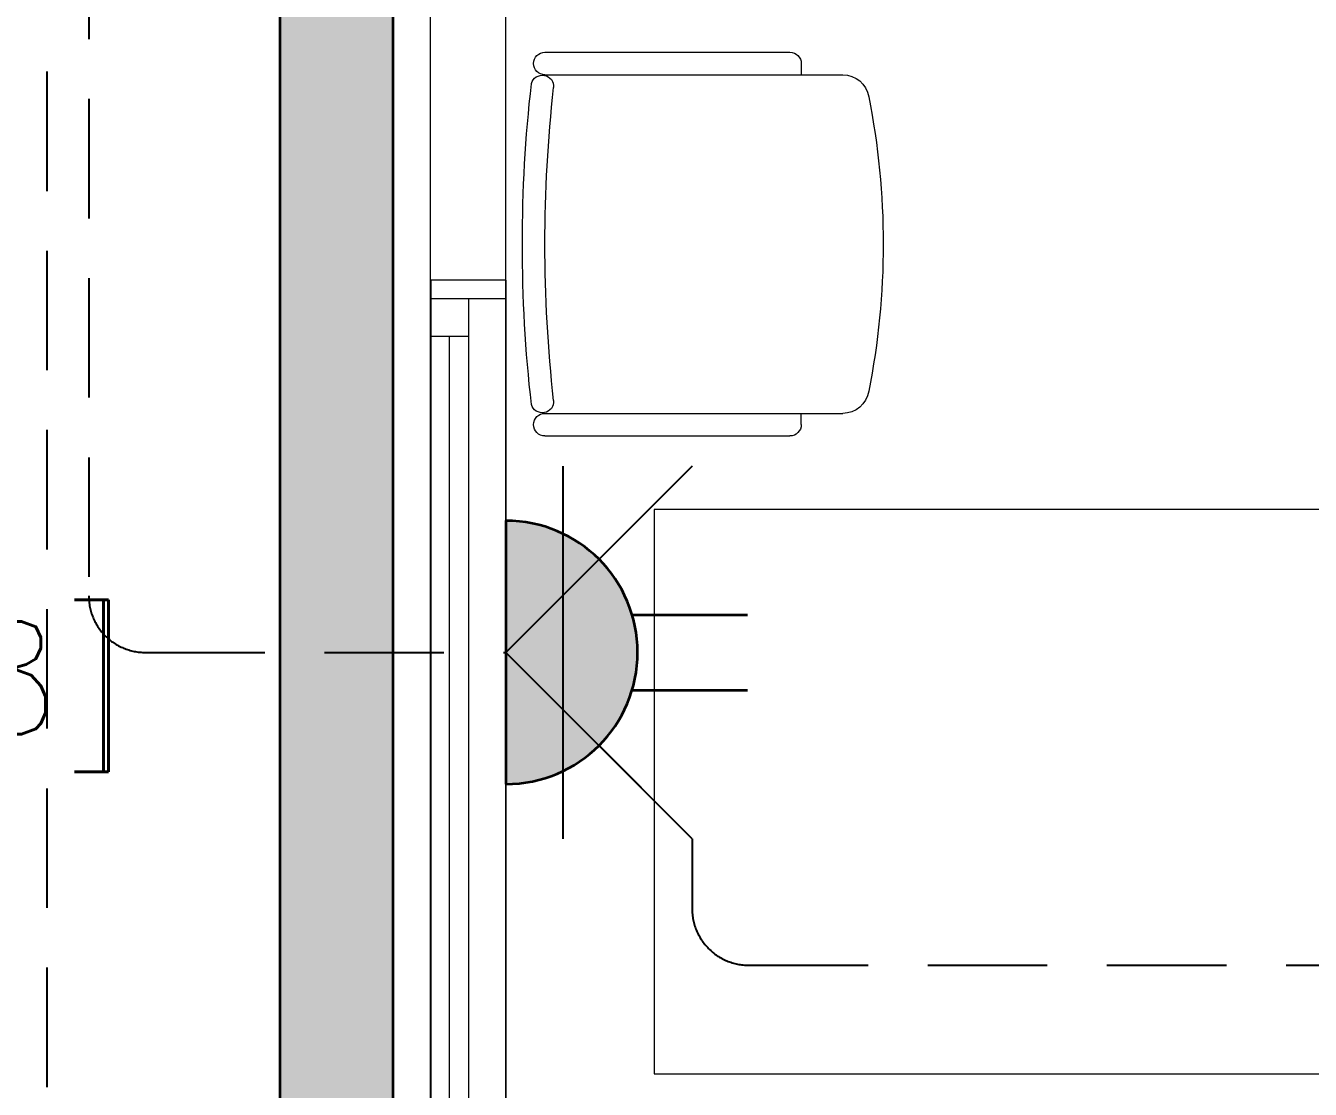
# Model space of a CAD drawing. Header units: inches. Extents: x -12418 to 242017, y -29325 to 19878.
# Drawn here: x 19060 to 20767, y -9228 to -7814 of the extents above; entities that cross this region are included whole.
import ezdxf
from ezdxf.enums import TextEntityAlignment as Align

# ---------------------------------------------------------------- set-up
doc = ezdxf.new("R2010")
doc.units = ezdxf.units.IN
doc.header["$LTSCALE"] = 25
doc.header["$MEASUREMENT"] = 0
doc.linetypes.add('DASHDOT', pattern=[25.4, 12.7, -6.35, 0, -6.35])
doc.linetypes.add('HIDDEN', pattern=[9.525, 6.35, -3.175])
doc.layers.get('0').update_dxf_attribs({"color": 8})
doc.layers.get('Defpoints').update_dxf_attribs({"color": 8})
for name, color, linetype, lineweight in [('00-Ground Floor$0$72_EGR_BASE_TEXT', 252, 'Continuous', 5), ('00-Ground Floor$0$Aluminum', 251, 'Continuous', 5), ('00-Ground Floor$0$LOADING', 253, 'Continuous', 5), ('00-Ground Floor$0$Walls', 251, 'Continuous', 5), ('E-LITE-CLNG-CNDT', 6, 'DASHDOT', 35), ('E-LITE-EXIT-NUMB', 6, 'Continuous', 25), ('E-POWR-FLOR-CNDT', 6, 'HIDDEN', 25), ('E-POWR-WALL @ 100', 4, 'Continuous', 35), ('T-CABL-TRAY', 60, 'Continuous', 35)]:
    doc.layers.add(name, color=color, linetype=linetype, lineweight=lineweight)
doc.styles.add('00-Ground Floor$0$SIMPLEX', font='SIMPLEX.shx', dxfattribs={"height": 150})
doc.styles.add('DC_Simplex', font='SIMPLEX.shx', dxfattribs={"width": 0.7})

# ---------------------------------------------------------------- blocks, each defined once
blk = doc.blocks.new('00-Ground Floor$0$GF21016-P')
at = {"layer": '00-Ground Floor$0$LOADING', "extrusion": (-1.24384e-09, -1.20261e-09, -1)}
for p, q in [((0.0128, 0.0179), (0.0128, 0.4136)), ((0.4628, 0.0179), (0.4628, 0.4136)), ((-0.0172, 0.0179), (-0.0172, 0.3435)), ((-0.0022, 0.3585), (0.0128, 0.3585)), ((0.4778, 0.3585), (0.4628, 0.3585)), ((0.4928, 0.0179), (0.4928, 0.3435)), ((0.4778, 0.0029), (0.4778, 0.0029))]:
    blk.add_line(p, q, dxfattribs=at)
for centre, radius, start, end in [((-0.2378, -0.5362), 1.0036, 78.7568, 101.2432), ((-0.0478, 0.4136), 0.035, 0, 80.6557), ((-0.4278, 0.4136), 0.035, 99.3443, 180), ((0.0022, 0.3435), 0.015, 0, 90), ((-0.4778, 0.3435), 0.015, 90, 180), ((0.0022, 0.0179), 0.015, 270, 0), ((0.0022, 0.0179), 0.015, 180, 270), ((-0.0284, 0.0145), 0.015, 284.3864, 95.5209), ((-0.2378, 1.8928), 1.8749, 263.6341, 276.3659), ((-0.4471, 0.0145), 0.015, 84.4791, 255.6136), ((-0.4778, 0.0179), 0.015, 270, 0), ((-0.4778, 0.0179), 0.015, 180, 270), ((-0.2378, 1.8734), 1.8855, 263.5119, 276.4881)]:
    blk.add_arc(centre, radius, start, end, dxfattribs=at)
blk = doc.blocks.new('00-Ground Floor$0$A$C37be4daf')
at = {"layer": '00-Ground Floor$0$Aluminum'}
for p, q in [((1416, 598.2), (216, 598.2)), ((241, 498.2), (241, 598.2)), ((291, 548.2), (291, 598.2)), ((1341, 548.2), (1341, 598.2)), ((1391, 498.2), (1391, 598.2)), ((291, 573.2), (1341, 573.2)), ((1391, 548.2), (241, 548.2)), ((1416, 498.2), (216, 498.2))]:
    blk.add_line(p, q, dxfattribs=at)
at = {"layer": '00-Ground Floor$0$Walls'}
for p, q in [((216, 498.2), (216, 598.2)), ((1416, 498.2), (1416, 598.2))]:
    blk.add_line(p, q, dxfattribs=at)
blk = doc.blocks.new('00-Ground Floor')
at = {"layer": '00-Ground Floor$0$LOADING', "elevation": 0}
blk.add_lwpolyline([(21394.7, -9207.4), (21394.7, -8457.4), (19894.7, -8457.4), (19894.7, -9207.4)], close=True, dxfattribs=at)
at = {"layer": '00-Ground Floor$0$Walls'}
for p, q in [((19597.7, -10157.4, 0), (19597.7, -7537.4, 0)), ((19697.7, -9957.4, 0), (19697.7, -7547.4, 0))]:
    blk.add_line(p, q, dxfattribs=at)
at = {"rotation": 90}
blk.add_blockref('00-Ground Floor$0$A$C37be4daf', (20196, -9568.4, 0), dxfattribs=at)
at = {"layer": '00-Ground Floor$0$LOADING', "color": 1, "extrusion": (-1.86519e-05, -4.75185e-05, 1), "xscale": 1000.000000000001, "yscale": 1000.000000000001, "zscale": -1000.000000000001, "rotation": 269.9999749024568}
blk.add_blockref('00-Ground Floor$0$GF21016-P', (19731.7, -7866.7, 0), dxfattribs=at)
at = {"layer": '00-Ground Floor$0$72_EGR_BASE_TEXT', "insert": (18703.5, -8605.9, 0), "char_height": 150, "attachment_point": 2, "style": '00-Ground Floor$0$SIMPLEX'}
blk.add_mtext('[OPDG18]', dxfattribs=at)
blk = doc.blocks.new('*U15')
h = blk.add_hatch(color=253)
edge = h.paths.add_edge_path()
edge.add_line((0, 1.75), (0, -1.75))
edge.add_arc((0, 0), 1.75, 90, 270, ccw=False)
for p, q in [((-1.677, 0.5), (-3.211, 0.5)), ((-1.677, -0.5), (-3.211, -0.5))]:
    blk.add_line(p, q)
blk.add_lwpolyline([(0, 1.75, 1), (0, -1.75)], format="xyb", close=True)
at = {"layer": 'Defpoints'}
for p, q in [((-2.475, 2.475), (0, 0)), ((-0.758, -2.475), (-0.758, 2.475)), ((-2.475, -2.475), (0, 0))]:
    blk.add_line(p, q, dxfattribs=at)
at = {"layer": 'E-LITE-EXIT-NUMB', "style": 'DC_Simplex', "width": 0.7, "flags": 8}
blk.add_attdef('TYPE', text='', height=2, rotation=360, dxfattribs=at).set_placement((-2.682, 5.238), align=Align.RIGHT)
blk.add_attdef('CIRCUIT', (2.682, 5.238), '', height=2, rotation=360, dxfattribs=at)
blk = doc.blocks.new('*U55')
at = {"lineweight": 0}
h = blk.add_hatch(dxfattribs=at)
h.set_pattern_fill('HEX', color=253, scale=8, angle=180, style=0)
h.set_pattern_definition([(180, (-23193.732, -3e-10), (6e-13, -43.99409), [25.4, -50.8]), (300, (-23193.732, -3e-10), (38.1, 21.997045), [25.4, -50.8]), (240, (-23219.132, -3e-10), (38.1, -21.997045), [25.4, -50.8])])
h.paths.add_polyline_path([(-9746.9, 150), (-9746.9, 0), (0, 0), (0, 150)])
at = {"color": 0}
for p, q in [((0, 150), (-9746.9, 150)), ((0, 0), (-9746.9, 0))]:
    blk.add_line(p, q, dxfattribs=at)
blk = doc.blocks.new('A$C767e6835')
at = {"layer": 'T-CABL-TRAY', "linetype": 'Continuous', "rotation": 270}
blk.add_blockref('*U55', (-701.8, -8146.9), dxfattribs=at)

msp = doc.modelspace()

# ---------------------------------------------------------------- linework, layer by layer
at = {"layer": 'E-POWR-FLOR-CNDT', "elevation": 0}
msp.add_lwpolyline([(19697.7, -12157.2), (19162.9, -12157.2, -0.414214), (19087.9, -12082.2), (19087.9, -3863.1, -0.34921), (19146, -3790), (19849.5, -3675.5)], format="xyb", dxfattribs=at)
at = {"layer": 'E-POWR-FLOR-CNDT'}
for points in [[(19849.5, -3675.5), (19199.4, -3791.1, 0.341206), (19143.4, -3863.6), (19143.4, -8572.2, 0.414214), (19218.4, -8647.2), (19697.7, -8647.2)], [(19821.5, -8771), (19945.2, -8894.7), (19945.2, -8987.8, 0.414214), (20020.2, -9062.8), (23602, -9062.8), (23725.8, -8939.1)]]:
    msp.add_lwpolyline(points, format="xyb", dxfattribs=at)

# ---------------------------------------------------------------- block references
at = {"layer": 'E-LITE-CLNG-CNDT'}
msp.add_blockref('00-Ground Floor', (0, 0), dxfattribs=at)
at = {"layer": 'E-POWR-FLOR-CNDT'}
msp.add_blockref('A$C767e6835', (20099.5, -2847.4, 0), dxfattribs=at)
at = {"layer": 'E-POWR-WALL @ 100', "xscale": 100, "yscale": 100, "zscale": 100, "rotation": 180}
msp.add_blockref('*U15', (19697.7, -8647.2, 0), dxfattribs=at)

doc.saveas('drawing.dxf')
